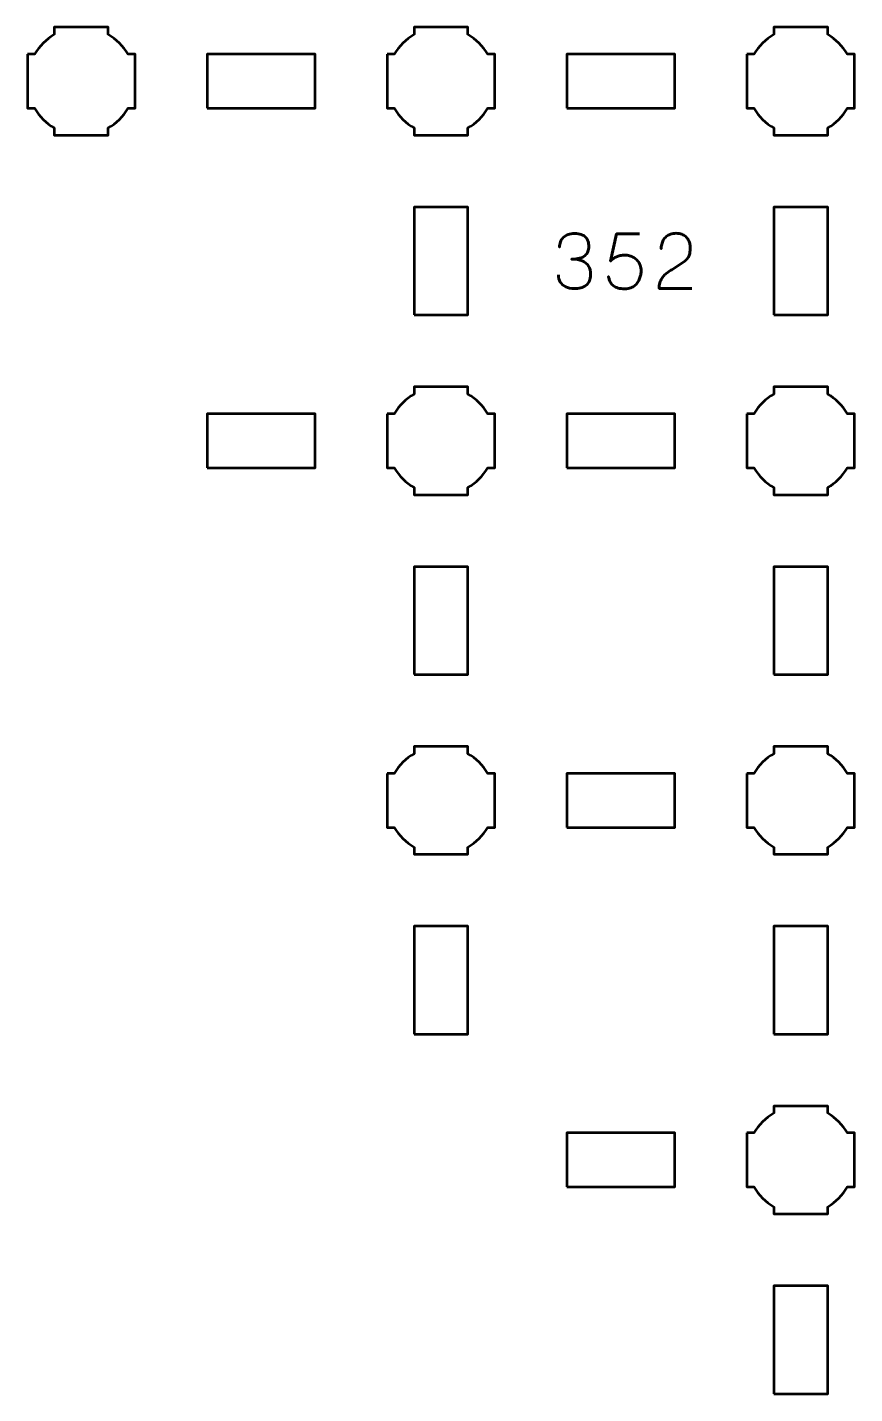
# Model space of a CAD drawing. Header units: centimetres. Extents: x -21.7 to 0.7, y -26 to -3.7.
# Drawn here: x -20.8 to -16.2, y -22.15 to -14.55 of the extents above; entities that cross this region are included whole.
import ezdxf

# ---------------------------------------------------------------- set-up
doc = ezdxf.new("R2010")
doc.units = ezdxf.units.CM
doc.header["$MEASUREMENT"] = 0
doc.layers.add('Layer 1', color=7, linetype='Continuous')

msp = doc.modelspace()

# ---------------------------------------------------------------- linework, layer by layer
at = {"layer": 'Layer 1', "lineweight": 53}
for points in [[(-19.8, -15), (-19.2, -15), (-19.2, -14.7), (-19.8, -14.7), (-19.8, -15)], [(-17.8, -15), (-17.2, -15), (-17.2, -14.7), (-17.8, -14.7), (-17.8, -15)], [(-18.65, -16.15), (-18.35, -16.15), (-18.35, -15.55), (-18.65, -15.55), (-18.65, -16.15)], [(-16.65, -16.15), (-16.35, -16.15), (-16.35, -15.55), (-16.65, -15.55), (-16.65, -16.15)], [(-19.8, -17), (-19.2, -17), (-19.2, -16.7), (-19.8, -16.7), (-19.8, -17)], [(-17.8, -17), (-17.2, -17), (-17.2, -16.7), (-17.8, -16.7), (-17.8, -17)], [(-18.65, -18.15), (-18.35, -18.15), (-18.35, -17.55), (-18.65, -17.55), (-18.65, -18.15)], [(-16.65, -18.15), (-16.35, -18.15), (-16.35, -17.55), (-16.65, -17.55), (-16.65, -18.15)], [(-17.8, -19), (-17.2, -19), (-17.2, -18.7), (-17.8, -18.7), (-17.8, -19)], [(-18.65, -20.15), (-18.35, -20.15), (-18.35, -19.55), (-18.65, -19.55), (-18.65, -20.15)], [(-16.65, -20.15), (-16.35, -20.15), (-16.35, -19.55), (-16.65, -19.55), (-16.65, -20.15)], [(-17.8, -21), (-17.2, -21), (-17.2, -20.7), (-17.8, -20.7), (-17.8, -21)], [(-16.65, -22.15), (-16.35, -22.15), (-16.35, -21.55), (-16.65, -21.55), (-16.65, -22.15)]]:
    msp.add_lwpolyline(points, close=True, dxfattribs=at)
for points in [[(-20.8, -14.7), (-20.8, -14.7), (-20.75985, -14.7), (-20.75985, -14.7), (-20.75985, -14.7), (-20.7335, -14.65447), (-20.69553, -14.6165), (-20.65, -14.59015), (-20.65, -14.59015), (-20.65, -14.59015), (-20.65, -14.55), (-20.65, -14.55), (-20.65, -14.55), (-20.65, -14.55), (-20.5, -14.55), (-20.5, -14.55), (-20.5, -14.55), (-20.5, -14.55), (-20.35, -14.55), (-20.35, -14.55), (-20.35, -14.55), (-20.35, -14.55), (-20.35, -14.59015), (-20.35, -14.59015), (-20.35, -14.59015), (-20.30447, -14.6165), (-20.2665, -14.65447), (-20.24015, -14.7), (-20.24015, -14.7), (-20.24015, -14.7), (-20.2, -14.7), (-20.2, -14.7), (-20.2, -14.7), (-20.2, -14.7), (-20.2, -14.85), (-20.2, -14.85), (-20.2, -14.85), (-20.2, -14.85), (-20.2, -15), (-20.2, -15), (-20.2, -15), (-20.2, -15), (-20.24015, -15), (-20.24015, -15), (-20.24015, -15), (-20.2665, -15.04553), (-20.30447, -15.0835), (-20.35, -15.10985), (-20.35, -15.10985), (-20.35, -15.10985), (-20.35, -15.15), (-20.35, -15.15), (-20.35, -15.15), (-20.35, -15.15), (-20.5, -15.15), (-20.5, -15.15), (-20.5, -15.15), (-20.5, -15.15), (-20.65, -15.15), (-20.65, -15.15), (-20.65, -15.15), (-20.65, -15.15), (-20.65, -15.10985), (-20.65, -15.10985), (-20.65, -15.10985), (-20.69553, -15.0835), (-20.7335, -15.04553), (-20.75985, -15), (-20.75985, -15), (-20.75985, -15), (-20.8, -15), (-20.8, -15), (-20.8, -15), (-20.8, -15), (-20.8, -14.85), (-20.8, -14.85), (-20.8, -14.85), (-20.8, -14.85), (-20.8, -14.7), (-20.8, -14.7)], [(-18.8, -14.7), (-18.8, -14.7), (-18.75985, -14.7), (-18.75985, -14.7), (-18.75985, -14.7), (-18.7335, -14.65447), (-18.69553, -14.6165), (-18.65, -14.59015), (-18.65, -14.59015), (-18.65, -14.59015), (-18.65, -14.55), (-18.65, -14.55), (-18.65, -14.55), (-18.65, -14.55), (-18.5, -14.55), (-18.5, -14.55), (-18.5, -14.55), (-18.5, -14.55), (-18.35, -14.55), (-18.35, -14.55), (-18.35, -14.55), (-18.35, -14.55), (-18.35, -14.59015), (-18.35, -14.59015), (-18.35, -14.59015), (-18.30447, -14.6165), (-18.2665, -14.65447), (-18.24015, -14.7), (-18.24015, -14.7), (-18.24015, -14.7), (-18.2, -14.7), (-18.2, -14.7), (-18.2, -14.7), (-18.2, -14.7), (-18.2, -14.85), (-18.2, -14.85), (-18.2, -14.85), (-18.2, -14.85), (-18.2, -15), (-18.2, -15), (-18.2, -15), (-18.2, -15), (-18.24015, -15), (-18.24015, -15), (-18.24015, -15), (-18.2665, -15.04553), (-18.30447, -15.0835), (-18.35, -15.10985), (-18.35, -15.10985), (-18.35, -15.10985), (-18.35, -15.15), (-18.35, -15.15), (-18.35, -15.15), (-18.35, -15.15), (-18.5, -15.15), (-18.5, -15.15), (-18.5, -15.15), (-18.5, -15.15), (-18.65, -15.15), (-18.65, -15.15), (-18.65, -15.15), (-18.65, -15.15), (-18.65, -15.10985), (-18.65, -15.10985), (-18.65, -15.10985), (-18.69553, -15.0835), (-18.7335, -15.04553), (-18.75985, -15), (-18.75985, -15), (-18.75985, -15), (-18.8, -15), (-18.8, -15), (-18.8, -15), (-18.8, -15), (-18.8, -14.85), (-18.8, -14.85), (-18.8, -14.85), (-18.8, -14.85), (-18.8, -14.7), (-18.8, -14.7)], [(-16.8, -14.7), (-16.8, -14.7), (-16.75985, -14.7), (-16.75985, -14.7), (-16.75985, -14.7), (-16.7335, -14.65447), (-16.69553, -14.6165), (-16.65, -14.59015), (-16.65, -14.59015), (-16.65, -14.59015), (-16.65, -14.55), (-16.65, -14.55), (-16.65, -14.55), (-16.65, -14.55), (-16.5, -14.55), (-16.5, -14.55), (-16.5, -14.55), (-16.5, -14.55), (-16.35, -14.55), (-16.35, -14.55), (-16.35, -14.55), (-16.35, -14.55), (-16.35, -14.59015), (-16.35, -14.59015), (-16.35, -14.59015), (-16.30447, -14.6165), (-16.2665, -14.65447), (-16.24015, -14.7), (-16.24015, -14.7), (-16.24015, -14.7), (-16.2, -14.7), (-16.2, -14.7), (-16.2, -14.7), (-16.2, -14.7), (-16.2, -14.85), (-16.2, -14.85), (-16.2, -14.85), (-16.2, -14.85), (-16.2, -15), (-16.2, -15), (-16.2, -15), (-16.2, -15), (-16.24015, -15), (-16.24015, -15), (-16.24015, -15), (-16.2665, -15.04553), (-16.30447, -15.0835), (-16.35, -15.10985), (-16.35, -15.10985), (-16.35, -15.10985), (-16.35, -15.15), (-16.35, -15.15), (-16.35, -15.15), (-16.35, -15.15), (-16.5, -15.15), (-16.5, -15.15), (-16.5, -15.15), (-16.5, -15.15), (-16.65, -15.15), (-16.65, -15.15), (-16.65, -15.15), (-16.65, -15.15), (-16.65, -15.10985), (-16.65, -15.10985), (-16.65, -15.10985), (-16.69553, -15.0835), (-16.7335, -15.04553), (-16.75985, -15), (-16.75985, -15), (-16.75985, -15), (-16.8, -15), (-16.8, -15), (-16.8, -15), (-16.8, -15), (-16.8, -14.85), (-16.8, -14.85), (-16.8, -14.85), (-16.8, -14.85), (-16.8, -14.7), (-16.8, -14.7)], [(-18.8, -16.7), (-18.8, -16.7), (-18.75985, -16.7), (-18.75985, -16.7), (-18.75985, -16.7), (-18.7335, -16.65447), (-18.69553, -16.6165), (-18.65, -16.59015), (-18.65, -16.59015), (-18.65, -16.59015), (-18.65, -16.55), (-18.65, -16.55), (-18.65, -16.55), (-18.65, -16.55), (-18.5, -16.55), (-18.5, -16.55), (-18.5, -16.55), (-18.5, -16.55), (-18.35, -16.55), (-18.35, -16.55), (-18.35, -16.55), (-18.35, -16.55), (-18.35, -16.59015), (-18.35, -16.59015), (-18.35, -16.59015), (-18.30447, -16.6165), (-18.2665, -16.65447), (-18.24015, -16.7), (-18.24015, -16.7), (-18.24015, -16.7), (-18.2, -16.7), (-18.2, -16.7), (-18.2, -16.7), (-18.2, -16.7), (-18.2, -16.85), (-18.2, -16.85), (-18.2, -16.85), (-18.2, -16.85), (-18.2, -17), (-18.2, -17), (-18.2, -17), (-18.2, -17), (-18.24015, -17), (-18.24015, -17), (-18.24015, -17), (-18.2665, -17.04553), (-18.30447, -17.0835), (-18.35, -17.10985), (-18.35, -17.10985), (-18.35, -17.10985), (-18.35, -17.15), (-18.35, -17.15), (-18.35, -17.15), (-18.35, -17.15), (-18.5, -17.15), (-18.5, -17.15), (-18.5, -17.15), (-18.5, -17.15), (-18.65, -17.15), (-18.65, -17.15), (-18.65, -17.15), (-18.65, -17.15), (-18.65, -17.10985), (-18.65, -17.10985), (-18.65, -17.10985), (-18.69553, -17.0835), (-18.7335, -17.04553), (-18.75985, -17), (-18.75985, -17), (-18.75985, -17), (-18.8, -17), (-18.8, -17), (-18.8, -17), (-18.8, -17), (-18.8, -16.85), (-18.8, -16.85), (-18.8, -16.85), (-18.8, -16.85), (-18.8, -16.7), (-18.8, -16.7)], [(-16.8, -16.7), (-16.8, -16.7), (-16.75985, -16.7), (-16.75985, -16.7), (-16.75985, -16.7), (-16.7335, -16.65447), (-16.69553, -16.6165), (-16.65, -16.59015), (-16.65, -16.59015), (-16.65, -16.59015), (-16.65, -16.55), (-16.65, -16.55), (-16.65, -16.55), (-16.65, -16.55), (-16.5, -16.55), (-16.5, -16.55), (-16.5, -16.55), (-16.5, -16.55), (-16.35, -16.55), (-16.35, -16.55), (-16.35, -16.55), (-16.35, -16.55), (-16.35, -16.59015), (-16.35, -16.59015), (-16.35, -16.59015), (-16.30447, -16.6165), (-16.2665, -16.65447), (-16.24015, -16.7), (-16.24015, -16.7), (-16.24015, -16.7), (-16.2, -16.7), (-16.2, -16.7), (-16.2, -16.7), (-16.2, -16.7), (-16.2, -16.85), (-16.2, -16.85), (-16.2, -16.85), (-16.2, -16.85), (-16.2, -17), (-16.2, -17), (-16.2, -17), (-16.2, -17), (-16.24015, -17), (-16.24015, -17), (-16.24015, -17), (-16.2665, -17.04553), (-16.30447, -17.0835), (-16.35, -17.10985), (-16.35, -17.10985), (-16.35, -17.10985), (-16.35, -17.15), (-16.35, -17.15), (-16.35, -17.15), (-16.35, -17.15), (-16.5, -17.15), (-16.5, -17.15), (-16.5, -17.15), (-16.5, -17.15), (-16.65, -17.15), (-16.65, -17.15), (-16.65, -17.15), (-16.65, -17.15), (-16.65, -17.10985), (-16.65, -17.10985), (-16.65, -17.10985), (-16.69553, -17.0835), (-16.7335, -17.04553), (-16.75985, -17), (-16.75985, -17), (-16.75985, -17), (-16.8, -17), (-16.8, -17), (-16.8, -17), (-16.8, -17), (-16.8, -16.85), (-16.8, -16.85), (-16.8, -16.85), (-16.8, -16.85), (-16.8, -16.7), (-16.8, -16.7)], [(-18.8, -18.7), (-18.8, -18.7), (-18.75985, -18.7), (-18.75985, -18.7), (-18.75985, -18.7), (-18.7335, -18.65447), (-18.69553, -18.6165), (-18.65, -18.59015), (-18.65, -18.59015), (-18.65, -18.59015), (-18.65, -18.55), (-18.65, -18.55), (-18.65, -18.55), (-18.65, -18.55), (-18.5, -18.55), (-18.5, -18.55), (-18.5, -18.55), (-18.5, -18.55), (-18.35, -18.55), (-18.35, -18.55), (-18.35, -18.55), (-18.35, -18.55), (-18.35, -18.59015), (-18.35, -18.59015), (-18.35, -18.59015), (-18.30447, -18.6165), (-18.2665, -18.65447), (-18.24015, -18.7), (-18.24015, -18.7), (-18.24015, -18.7), (-18.2, -18.7), (-18.2, -18.7), (-18.2, -18.7), (-18.2, -18.7), (-18.2, -18.85), (-18.2, -18.85), (-18.2, -18.85), (-18.2, -18.85), (-18.2, -19), (-18.2, -19), (-18.2, -19), (-18.2, -19), (-18.24015, -19), (-18.24015, -19), (-18.24015, -19), (-18.2665, -19.04553), (-18.30447, -19.0835), (-18.35, -19.10985), (-18.35, -19.10985), (-18.35, -19.10985), (-18.35, -19.15), (-18.35, -19.15), (-18.35, -19.15), (-18.35, -19.15), (-18.5, -19.15), (-18.5, -19.15), (-18.5, -19.15), (-18.5, -19.15), (-18.65, -19.15), (-18.65, -19.15), (-18.65, -19.15), (-18.65, -19.15), (-18.65, -19.10985), (-18.65, -19.10985), (-18.65, -19.10985), (-18.69553, -19.0835), (-18.7335, -19.04553), (-18.75985, -19), (-18.75985, -19), (-18.75985, -19), (-18.8, -19), (-18.8, -19), (-18.8, -19), (-18.8, -19), (-18.8, -18.85), (-18.8, -18.85), (-18.8, -18.85), (-18.8, -18.85), (-18.8, -18.7), (-18.8, -18.7)], [(-16.8, -18.7), (-16.8, -18.7), (-16.75985, -18.7), (-16.75985, -18.7), (-16.75985, -18.7), (-16.7335, -18.65447), (-16.69553, -18.6165), (-16.65, -18.59015), (-16.65, -18.59015), (-16.65, -18.59015), (-16.65, -18.55), (-16.65, -18.55), (-16.65, -18.55), (-16.65, -18.55), (-16.5, -18.55), (-16.5, -18.55), (-16.5, -18.55), (-16.5, -18.55), (-16.35, -18.55), (-16.35, -18.55), (-16.35, -18.55), (-16.35, -18.55), (-16.35, -18.59015), (-16.35, -18.59015), (-16.35, -18.59015), (-16.30447, -18.6165), (-16.2665, -18.65447), (-16.24015, -18.7), (-16.24015, -18.7), (-16.24015, -18.7), (-16.2, -18.7), (-16.2, -18.7), (-16.2, -18.7), (-16.2, -18.7), (-16.2, -18.85), (-16.2, -18.85), (-16.2, -18.85), (-16.2, -18.85), (-16.2, -19), (-16.2, -19), (-16.2, -19), (-16.2, -19), (-16.24015, -19), (-16.24015, -19), (-16.24015, -19), (-16.2665, -19.04553), (-16.30447, -19.0835), (-16.35, -19.10985), (-16.35, -19.10985), (-16.35, -19.10985), (-16.35, -19.15), (-16.35, -19.15), (-16.35, -19.15), (-16.35, -19.15), (-16.5, -19.15), (-16.5, -19.15), (-16.5, -19.15), (-16.5, -19.15), (-16.65, -19.15), (-16.65, -19.15), (-16.65, -19.15), (-16.65, -19.15), (-16.65, -19.10985), (-16.65, -19.10985), (-16.65, -19.10985), (-16.69553, -19.0835), (-16.7335, -19.04553), (-16.75985, -19), (-16.75985, -19), (-16.75985, -19), (-16.8, -19), (-16.8, -19), (-16.8, -19), (-16.8, -19), (-16.8, -18.85), (-16.8, -18.85), (-16.8, -18.85), (-16.8, -18.85), (-16.8, -18.7), (-16.8, -18.7)], [(-16.8, -20.7), (-16.8, -20.7), (-16.75985, -20.7), (-16.75985, -20.7), (-16.75985, -20.7), (-16.7335, -20.65447), (-16.69553, -20.6165), (-16.65, -20.59015), (-16.65, -20.59015), (-16.65, -20.59015), (-16.65, -20.55), (-16.65, -20.55), (-16.65, -20.55), (-16.65, -20.55), (-16.5, -20.55), (-16.5, -20.55), (-16.5, -20.55), (-16.5, -20.55), (-16.35, -20.55), (-16.35, -20.55), (-16.35, -20.55), (-16.35, -20.55), (-16.35, -20.59015), (-16.35, -20.59015), (-16.35, -20.59015), (-16.30447, -20.6165), (-16.2665, -20.65447), (-16.24015, -20.7), (-16.24015, -20.7), (-16.24015, -20.7), (-16.2, -20.7), (-16.2, -20.7), (-16.2, -20.7), (-16.2, -20.7), (-16.2, -20.85), (-16.2, -20.85), (-16.2, -20.85), (-16.2, -20.85), (-16.2, -21), (-16.2, -21), (-16.2, -21), (-16.2, -21), (-16.24015, -21), (-16.24015, -21), (-16.24015, -21), (-16.2665, -21.04553), (-16.30447, -21.0835), (-16.35, -21.10985), (-16.35, -21.10985), (-16.35, -21.10985), (-16.35, -21.15), (-16.35, -21.15), (-16.35, -21.15), (-16.35, -21.15), (-16.5, -21.15), (-16.5, -21.15), (-16.5, -21.15), (-16.5, -21.15), (-16.65, -21.15), (-16.65, -21.15), (-16.65, -21.15), (-16.65, -21.15), (-16.65, -21.10985), (-16.65, -21.10985), (-16.65, -21.10985), (-16.69553, -21.0835), (-16.7335, -21.04553), (-16.75985, -21), (-16.75985, -21), (-16.75985, -21), (-16.8, -21), (-16.8, -21), (-16.8, -21), (-16.8, -21), (-16.8, -20.85), (-16.8, -20.85), (-16.8, -20.85), (-16.8, -20.85), (-16.8, -20.7), (-16.8, -20.7)]]:
    msp.add_open_spline(points, degree=3, knots=[0, 0, 0, 0, 0.05, 0.05, 0.05, 0.05, 0.1, 0.1, 0.1, 0.1, 0.15, 0.15, 0.15, 0.15, 0.2, 0.2, 0.2, 0.2, 0.25, 0.25, 0.25, 0.25, 0.3, 0.3, 0.3, 0.3, 0.35, 0.35, 0.35, 0.35, 0.4, 0.4, 0.4, 0.4, 0.45, 0.45, 0.45, 0.45, 0.4999999999999999, 0.4999999999999999, 0.4999999999999999, 0.4999999999999999, 0.5499999999999999, 0.5499999999999999, 0.5499999999999999, 0.5499999999999999, 0.6, 0.6, 0.6, 0.6, 0.65, 0.65, 0.65, 0.65, 0.7000000000000001, 0.7000000000000001, 0.7000000000000001, 0.7000000000000001, 0.7500000000000001, 0.7500000000000001, 0.7500000000000001, 0.7500000000000001, 0.8000000000000002, 0.8000000000000002, 0.8000000000000002, 0.8000000000000002, 0.8500000000000002, 0.8500000000000002, 0.8500000000000002, 0.8500000000000002, 0.9000000000000002, 0.9000000000000002, 0.9000000000000002, 0.9000000000000002, 0.9500000000000003, 0.9500000000000003, 0.9500000000000003, 0.9500000000000003, 1, 1, 1, 1], dxfattribs=at)
at = {"layer": 'Layer 1', "color": 5, "lineweight": 53}
for points, knots in [([(-17.84713, -15.92684), (-17.84706, -15.94208), (-17.84353, -15.95534), (-17.83655, -15.96684), (-17.83655, -15.96684), (-17.82956, -15.97827), (-17.81961, -15.98723), (-17.80663, -15.99365), (-17.80663, -15.99365), (-17.79365, -16.00007), (-17.77806, -16.00332), (-17.75992, -16.00346), (-17.75992, -16.00346), (-17.74631, -16.00346), (-17.73396, -16.00205), (-17.72274, -15.99909), (-17.72274, -15.99909), (-17.71159, -15.99612), (-17.702, -15.99154), (-17.69388, -15.98526), (-17.69388, -15.98526), (-17.68577, -15.97898), (-17.67956, -15.97086), (-17.67512, -15.96099), (-17.67512, -15.96099), (-17.67074, -15.95104), (-17.66856, -15.93911), (-17.66849, -15.92514), (-17.66849, -15.92514), (-17.66841, -15.90652), (-17.67222, -15.89078), (-17.67977, -15.87801), (-17.67977, -15.87801), (-17.68732, -15.86524), (-17.69904, -15.85565), (-17.71477, -15.84909), (-17.71477, -15.84909), (-17.7305, -15.84252), (-17.75068, -15.83921), (-17.77516, -15.83921), (-17.77516, -15.83921), (-17.75689, -15.83928), (-17.74158, -15.83759), (-17.72909, -15.83413), (-17.72909, -15.83413), (-17.71667, -15.83067), (-17.70673, -15.8258), (-17.69925, -15.81945), (-17.69925, -15.81945), (-17.69177, -15.81317), (-17.68634, -15.80569), (-17.68309, -15.79709), (-17.68309, -15.79709), (-17.67977, -15.78855), (-17.67815, -15.77917), (-17.67822, -15.76894), (-17.67822, -15.76894), (-17.67815, -15.7587), (-17.67956, -15.74925), (-17.68238, -15.7405), (-17.68238, -15.7405), (-17.68514, -15.73175), (-17.68965, -15.72406), (-17.69579, -15.7175), (-17.69579, -15.7175), (-17.70193, -15.71094), (-17.71004, -15.70579), (-17.71999, -15.70212), (-17.71999, -15.70212), (-17.73001, -15.69845), (-17.74222, -15.69662), (-17.75654, -15.69655), (-17.75654, -15.69655), (-17.77079, -15.69662), (-17.78328, -15.69873), (-17.79386, -15.70283), (-17.79386, -15.70283), (-17.80452, -15.70692), (-17.81326, -15.71249), (-17.82032, -15.71962), (-17.82032, -15.71962), (-17.8273, -15.72674), (-17.83253, -15.73486), (-17.83598, -15.74403), (-17.83598, -15.74403), (-17.83951, -15.7532), (-17.8412, -15.76294), (-17.8412, -15.77317), (-17.8412, -15.77317), (-17.8412, -15.76294), (-17.83951, -15.7532), (-17.83598, -15.74403), (-17.83598, -15.74403), (-17.83253, -15.73486), (-17.8273, -15.72674), (-17.82032, -15.71962), (-17.82032, -15.71962), (-17.81326, -15.71249), (-17.80452, -15.70692), (-17.79386, -15.70283), (-17.79386, -15.70283), (-17.78328, -15.69873), (-17.77079, -15.69662), (-17.75654, -15.69655), (-17.75654, -15.69655), (-17.74222, -15.69662), (-17.73001, -15.69845), (-17.71999, -15.70212), (-17.71999, -15.70212), (-17.71004, -15.70579), (-17.70193, -15.71094), (-17.69579, -15.7175), (-17.69579, -15.7175), (-17.68965, -15.72406), (-17.68514, -15.73175), (-17.68238, -15.7405), (-17.68238, -15.7405), (-17.67956, -15.74925), (-17.67815, -15.7587), (-17.67822, -15.76894), (-17.67822, -15.76894), (-17.67815, -15.77917), (-17.67977, -15.78855), (-17.68309, -15.79709), (-17.68309, -15.79709), (-17.68634, -15.80569), (-17.69177, -15.81317), (-17.69925, -15.81945), (-17.69925, -15.81945), (-17.70673, -15.8258), (-17.71667, -15.83067), (-17.72909, -15.83413), (-17.72909, -15.83413), (-17.74158, -15.83759), (-17.75689, -15.83928), (-17.77516, -15.83921), (-17.77516, -15.83921), (-17.75068, -15.83921), (-17.7305, -15.84252), (-17.71477, -15.84909), (-17.71477, -15.84909), (-17.69904, -15.85565), (-17.68732, -15.86524), (-17.67977, -15.87801), (-17.67977, -15.87801), (-17.67222, -15.89078), (-17.66841, -15.90652), (-17.66849, -15.92514), (-17.66849, -15.92514), (-17.66856, -15.93911), (-17.67074, -15.95104), (-17.67512, -15.96099), (-17.67512, -15.96099), (-17.67956, -15.97086), (-17.68577, -15.97898), (-17.69388, -15.98526), (-17.69388, -15.98526), (-17.702, -15.99154), (-17.71159, -15.99612), (-17.72274, -15.99909), (-17.72274, -15.99909), (-17.73396, -16.00205), (-17.74631, -16.00346), (-17.75992, -16.00346), (-17.75992, -16.00346), (-17.77806, -16.00332), (-17.79365, -16.00007), (-17.80663, -15.99365), (-17.80663, -15.99365), (-17.81961, -15.98723), (-17.82956, -15.97827), (-17.83655, -15.96684), (-17.83655, -15.96684), (-17.84353, -15.95534), (-17.84706, -15.94208), (-17.84713, -15.92684)], [0, 0, 0, 0, 0.0227272727272727, 0.0227272727272727, 0.0227272727272727, 0.0227272727272727, 0.0454545454545455, 0.0454545454545455, 0.0454545454545455, 0.0454545454545455, 0.0681818181818182, 0.0681818181818182, 0.0681818181818182, 0.0681818181818182, 0.0909090909090909, 0.0909090909090909, 0.0909090909090909, 0.0909090909090909, 0.1136363636363636, 0.1136363636363636, 0.1136363636363636, 0.1136363636363636, 0.1363636363636364, 0.1363636363636364, 0.1363636363636364, 0.1363636363636364, 0.1590909090909091, 0.1590909090909091, 0.1590909090909091, 0.1590909090909091, 0.1818181818181819, 0.1818181818181819, 0.1818181818181819, 0.1818181818181819, 0.2045454545454546, 0.2045454545454546, 0.2045454545454546, 0.2045454545454546, 0.2272727272727273, 0.2272727272727273, 0.2272727272727273, 0.2272727272727273, 0.2500000000000001, 0.2500000000000001, 0.2500000000000001, 0.2500000000000001, 0.2727272727272728, 0.2727272727272728, 0.2727272727272728, 0.2727272727272728, 0.2954545454545455, 0.2954545454545455, 0.2954545454545455, 0.2954545454545455, 0.3181818181818182, 0.3181818181818182, 0.3181818181818182, 0.3181818181818182, 0.3409090909090909, 0.3409090909090909, 0.3409090909090909, 0.3409090909090909, 0.3636363636363636, 0.3636363636363636, 0.3636363636363636, 0.3636363636363636, 0.3863636363636363, 0.3863636363636363, 0.3863636363636363, 0.3863636363636363, 0.409090909090909, 0.409090909090909, 0.409090909090909, 0.409090909090909, 0.4318181818181817, 0.4318181818181817, 0.4318181818181817, 0.4318181818181817, 0.4545454545454544, 0.4545454545454544, 0.4545454545454544, 0.4545454545454544, 0.4772727272727271, 0.4772727272727271, 0.4772727272727271, 0.4772727272727271, 0.4999999999999998, 0.4999999999999998, 0.4999999999999998, 0.4999999999999998, 0.5227272727272726, 0.5227272727272726, 0.5227272727272726, 0.5227272727272726, 0.5454545454545453, 0.5454545454545453, 0.5454545454545453, 0.5454545454545453, 0.568181818181818, 0.568181818181818, 0.568181818181818, 0.568181818181818, 0.5909090909090907, 0.5909090909090907, 0.5909090909090907, 0.5909090909090907, 0.6136363636363634, 0.6136363636363634, 0.6136363636363634, 0.6136363636363634, 0.6363636363636361, 0.6363636363636361, 0.6363636363636361, 0.6363636363636361, 0.6590909090909088, 0.6590909090909088, 0.6590909090909088, 0.6590909090909088, 0.6818181818181815, 0.6818181818181815, 0.6818181818181815, 0.6818181818181815, 0.7045454545454543, 0.7045454545454543, 0.7045454545454543, 0.7045454545454543, 0.727272727272727, 0.727272727272727, 0.727272727272727, 0.727272727272727, 0.7499999999999997, 0.7499999999999997, 0.7499999999999997, 0.7499999999999997, 0.7727272727272724, 0.7727272727272724, 0.7727272727272724, 0.7727272727272724, 0.7954545454545451, 0.7954545454545451, 0.7954545454545451, 0.7954545454545451, 0.8181818181818178, 0.8181818181818178, 0.8181818181818178, 0.8181818181818178, 0.8409090909090905, 0.8409090909090905, 0.8409090909090905, 0.8409090909090905, 0.8636363636363632, 0.8636363636363632, 0.8636363636363632, 0.8636363636363632, 0.8863636363636359, 0.8863636363636359, 0.8863636363636359, 0.8863636363636359, 0.9090909090909086, 0.9090909090909086, 0.9090909090909086, 0.9090909090909086, 0.9318181818181813, 0.9318181818181813, 0.9318181818181813, 0.9318181818181813, 0.954545454545454, 0.954545454545454, 0.954545454545454, 0.954545454545454, 0.9772727272727267, 0.9772727272727267, 0.9772727272727267, 0.9772727272727267, 1, 1, 1, 1]), ([(-17.39713, -15.69824), (-17.39713, -15.69824), (-17.52413, -15.69824), (-17.52413, -15.69824), (-17.52413, -15.69824), (-17.52413, -15.69824), (-17.558, -15.84979), (-17.558, -15.84979), (-17.558, -15.84979), (-17.55207, -15.84471), (-17.54643, -15.84013), (-17.54099, -15.8361), (-17.54099, -15.8361), (-17.53563, -15.83208), (-17.52999, -15.8287), (-17.52399, -15.82587), (-17.52399, -15.82587), (-17.51806, -15.82305), (-17.51129, -15.82093), (-17.50367, -15.81945), (-17.50367, -15.81945), (-17.49612, -15.81797), (-17.48709, -15.81719), (-17.47672, -15.81719), (-17.47672, -15.81719), (-17.46825, -15.81719), (-17.45978, -15.81832), (-17.45132, -15.82065), (-17.45132, -15.82065), (-17.44285, -15.82291), (-17.43481, -15.82637), (-17.42719, -15.83095), (-17.42719, -15.83095), (-17.4195, -15.83561), (-17.41272, -15.8414), (-17.4068, -15.84838), (-17.4068, -15.84838), (-17.4008, -15.85537), (-17.39607, -15.86355), (-17.39269, -15.87293), (-17.39269, -15.87293), (-17.38923, -15.88232), (-17.38747, -15.89297), (-17.3874, -15.90482), (-17.3874, -15.90482), (-17.38732, -15.9092), (-17.38782, -15.9147), (-17.38881, -15.92119), (-17.38881, -15.92119), (-17.38972, -15.92768), (-17.39142, -15.93474), (-17.39382, -15.94222), (-17.39382, -15.94222), (-17.39621, -15.9497), (-17.3996, -15.95711), (-17.4039, -15.96444), (-17.4039, -15.96444), (-17.40821, -15.97178), (-17.41371, -15.97848), (-17.42034, -15.98455), (-17.42034, -15.98455), (-17.42698, -15.99062), (-17.43502, -15.99549), (-17.4444, -15.99916), (-17.4444, -15.99916), (-17.45386, -16.00275), (-17.46494, -16.00466), (-17.47756, -16.00473), (-17.47756, -16.00473), (-17.49266, -16.00466), (-17.50536, -16.00304), (-17.51566, -16), (-17.51566, -16), (-17.52597, -15.9969), (-17.53436, -15.99288), (-17.54085, -15.9878), (-17.54085, -15.9878), (-17.54741, -15.98272), (-17.55249, -15.97714), (-17.55616, -15.97108), (-17.55616, -15.97108), (-17.55983, -15.96501), (-17.56258, -15.95894), (-17.56442, -15.95287), (-17.56442, -15.95287), (-17.56625, -15.9468), (-17.56766, -15.94123), (-17.56858, -15.93615), (-17.56858, -15.93615), (-17.56766, -15.94123), (-17.56625, -15.9468), (-17.56442, -15.95287), (-17.56442, -15.95287), (-17.56258, -15.95894), (-17.55983, -15.96501), (-17.55616, -15.97108), (-17.55616, -15.97108), (-17.55249, -15.97714), (-17.54741, -15.98272), (-17.54085, -15.9878), (-17.54085, -15.9878), (-17.53436, -15.99288), (-17.52597, -15.9969), (-17.51566, -16), (-17.51566, -16), (-17.50536, -16.00304), (-17.49266, -16.00466), (-17.47756, -16.00473), (-17.47756, -16.00473), (-17.46494, -16.00466), (-17.45386, -16.00275), (-17.4444, -15.99916), (-17.4444, -15.99916), (-17.43502, -15.99549), (-17.42698, -15.99062), (-17.42034, -15.98455), (-17.42034, -15.98455), (-17.41371, -15.97848), (-17.40821, -15.97178), (-17.4039, -15.96444), (-17.4039, -15.96444), (-17.3996, -15.95711), (-17.39621, -15.9497), (-17.39382, -15.94222), (-17.39382, -15.94222), (-17.39142, -15.93474), (-17.38972, -15.92768), (-17.38881, -15.92119), (-17.38881, -15.92119), (-17.38782, -15.9147), (-17.38732, -15.9092), (-17.3874, -15.90482), (-17.3874, -15.90482), (-17.38747, -15.89297), (-17.38923, -15.88232), (-17.39269, -15.87293), (-17.39269, -15.87293), (-17.39607, -15.86355), (-17.4008, -15.85537), (-17.4068, -15.84838), (-17.4068, -15.84838), (-17.41272, -15.8414), (-17.4195, -15.83561), (-17.42719, -15.83095), (-17.42719, -15.83095), (-17.43481, -15.82637), (-17.44285, -15.82291), (-17.45132, -15.82065), (-17.45132, -15.82065), (-17.45978, -15.81832), (-17.46825, -15.81719), (-17.47672, -15.81719), (-17.47672, -15.81719), (-17.48709, -15.81719), (-17.49612, -15.81797), (-17.50367, -15.81945), (-17.50367, -15.81945), (-17.51129, -15.82093), (-17.51806, -15.82305), (-17.52399, -15.82587), (-17.52399, -15.82587), (-17.52999, -15.8287), (-17.53563, -15.83208), (-17.54099, -15.8361), (-17.54099, -15.8361), (-17.54643, -15.84013), (-17.55207, -15.84471), (-17.558, -15.84979), (-17.558, -15.84979), (-17.558, -15.84979), (-17.52413, -15.69824), (-17.52413, -15.69824), (-17.52413, -15.69824), (-17.52413, -15.69824), (-17.39713, -15.69824), (-17.39713, -15.69824)], [0, 0, 0, 0, 0.0227272727272727, 0.0227272727272727, 0.0227272727272727, 0.0227272727272727, 0.0454545454545455, 0.0454545454545455, 0.0454545454545455, 0.0454545454545455, 0.0681818181818182, 0.0681818181818182, 0.0681818181818182, 0.0681818181818182, 0.0909090909090909, 0.0909090909090909, 0.0909090909090909, 0.0909090909090909, 0.1136363636363636, 0.1136363636363636, 0.1136363636363636, 0.1136363636363636, 0.1363636363636364, 0.1363636363636364, 0.1363636363636364, 0.1363636363636364, 0.1590909090909091, 0.1590909090909091, 0.1590909090909091, 0.1590909090909091, 0.1818181818181819, 0.1818181818181819, 0.1818181818181819, 0.1818181818181819, 0.2045454545454546, 0.2045454545454546, 0.2045454545454546, 0.2045454545454546, 0.2272727272727273, 0.2272727272727273, 0.2272727272727273, 0.2272727272727273, 0.2500000000000001, 0.2500000000000001, 0.2500000000000001, 0.2500000000000001, 0.2727272727272728, 0.2727272727272728, 0.2727272727272728, 0.2727272727272728, 0.2954545454545455, 0.2954545454545455, 0.2954545454545455, 0.2954545454545455, 0.3181818181818182, 0.3181818181818182, 0.3181818181818182, 0.3181818181818182, 0.3409090909090909, 0.3409090909090909, 0.3409090909090909, 0.3409090909090909, 0.3636363636363636, 0.3636363636363636, 0.3636363636363636, 0.3636363636363636, 0.3863636363636363, 0.3863636363636363, 0.3863636363636363, 0.3863636363636363, 0.409090909090909, 0.409090909090909, 0.409090909090909, 0.409090909090909, 0.4318181818181817, 0.4318181818181817, 0.4318181818181817, 0.4318181818181817, 0.4545454545454544, 0.4545454545454544, 0.4545454545454544, 0.4545454545454544, 0.4772727272727271, 0.4772727272727271, 0.4772727272727271, 0.4772727272727271, 0.4999999999999998, 0.4999999999999998, 0.4999999999999998, 0.4999999999999998, 0.5227272727272726, 0.5227272727272726, 0.5227272727272726, 0.5227272727272726, 0.5454545454545453, 0.5454545454545453, 0.5454545454545453, 0.5454545454545453, 0.568181818181818, 0.568181818181818, 0.568181818181818, 0.568181818181818, 0.5909090909090907, 0.5909090909090907, 0.5909090909090907, 0.5909090909090907, 0.6136363636363634, 0.6136363636363634, 0.6136363636363634, 0.6136363636363634, 0.6363636363636361, 0.6363636363636361, 0.6363636363636361, 0.6363636363636361, 0.6590909090909088, 0.6590909090909088, 0.6590909090909088, 0.6590909090909088, 0.6818181818181815, 0.6818181818181815, 0.6818181818181815, 0.6818181818181815, 0.7045454545454543, 0.7045454545454543, 0.7045454545454543, 0.7045454545454543, 0.727272727272727, 0.727272727272727, 0.727272727272727, 0.727272727272727, 0.7499999999999997, 0.7499999999999997, 0.7499999999999997, 0.7499999999999997, 0.7727272727272724, 0.7727272727272724, 0.7727272727272724, 0.7727272727272724, 0.7954545454545451, 0.7954545454545451, 0.7954545454545451, 0.7954545454545451, 0.8181818181818178, 0.8181818181818178, 0.8181818181818178, 0.8181818181818178, 0.8409090909090905, 0.8409090909090905, 0.8409090909090905, 0.8409090909090905, 0.8636363636363632, 0.8636363636363632, 0.8636363636363632, 0.8636363636363632, 0.8863636363636359, 0.8863636363636359, 0.8863636363636359, 0.8863636363636359, 0.9090909090909086, 0.9090909090909086, 0.9090909090909086, 0.9090909090909086, 0.9318181818181813, 0.9318181818181813, 0.9318181818181813, 0.9318181818181813, 0.954545454545454, 0.954545454545454, 0.954545454545454, 0.954545454545454, 0.9772727272727267, 0.9772727272727267, 0.9772727272727267, 0.9772727272727267, 1, 1, 1, 1]), ([(-17.10588, -16.00346), (-17.10588, -16.00346), (-17.28749, -16.00346), (-17.28749, -16.00346), (-17.28749, -16.00346), (-17.28714, -15.99118), (-17.28559, -15.98032), (-17.28297, -15.971), (-17.28297, -15.971), (-17.28029, -15.96169), (-17.2767, -15.95351), (-17.27225, -15.94645), (-17.27225, -15.94645), (-17.26773, -15.9394), (-17.26258, -15.93312), (-17.25673, -15.92761), (-17.25673, -15.92761), (-17.25087, -15.92204), (-17.24459, -15.91696), (-17.23782, -15.91216), (-17.23782, -15.91216), (-17.23105, -15.90743), (-17.22406, -15.90271), (-17.21679, -15.89805), (-17.21679, -15.89805), (-17.21679, -15.89805), (-17.1444, -15.84979), (-17.1444, -15.84979), (-17.1444, -15.84979), (-17.137, -15.84457), (-17.13121, -15.83886), (-17.12712, -15.83272), (-17.12712, -15.83272), (-17.12296, -15.82658), (-17.12006, -15.82009), (-17.1183, -15.81324), (-17.1183, -15.81324), (-17.11661, -15.80647), (-17.11555, -15.79949), (-17.1152, -15.79243), (-17.1152, -15.79243), (-17.11484, -15.7853), (-17.1147, -15.77818), (-17.11477, -15.77105), (-17.11477, -15.77105), (-17.11477, -15.7652), (-17.11555, -15.75892), (-17.1171, -15.75214), (-17.1171, -15.75214), (-17.11872, -15.74544), (-17.12126, -15.73874), (-17.12486, -15.73211), (-17.12486, -15.73211), (-17.12846, -15.72547), (-17.13326, -15.71941), (-17.13925, -15.7139), (-17.13925, -15.7139), (-17.14525, -15.70847), (-17.15266, -15.7041), (-17.16148, -15.70078), (-17.16148, -15.70078), (-17.1703, -15.69746), (-17.18067, -15.69577), (-17.19266, -15.6957), (-17.19266, -15.6957), (-17.20473, -15.69577), (-17.21538, -15.69746), (-17.22456, -15.70071), (-17.22456, -15.70071), (-17.23373, -15.70395), (-17.24156, -15.70847), (-17.24805, -15.71418), (-17.24805, -15.71418), (-17.25454, -15.7199), (-17.25976, -15.72653), (-17.26385, -15.73394), (-17.26385, -15.73394), (-17.26795, -15.74135), (-17.27091, -15.74925), (-17.27281, -15.75758), (-17.27281, -15.75758), (-17.27472, -15.7659), (-17.27564, -15.77437), (-17.27564, -15.78291), (-17.27564, -15.78291), (-17.27564, -15.77437), (-17.27472, -15.7659), (-17.27281, -15.75758), (-17.27281, -15.75758), (-17.27091, -15.74925), (-17.26795, -15.74135), (-17.26385, -15.73394), (-17.26385, -15.73394), (-17.25976, -15.72653), (-17.25454, -15.7199), (-17.24805, -15.71418), (-17.24805, -15.71418), (-17.24156, -15.70847), (-17.23373, -15.70395), (-17.22456, -15.70071), (-17.22456, -15.70071), (-17.21538, -15.69746), (-17.20473, -15.69577), (-17.19266, -15.6957), (-17.19266, -15.6957), (-17.18067, -15.69577), (-17.1703, -15.69746), (-17.16148, -15.70078), (-17.16148, -15.70078), (-17.15266, -15.7041), (-17.14525, -15.70847), (-17.13925, -15.7139), (-17.13925, -15.7139), (-17.13326, -15.71941), (-17.12846, -15.72547), (-17.12486, -15.73211), (-17.12486, -15.73211), (-17.12126, -15.73874), (-17.11872, -15.74544), (-17.1171, -15.75214), (-17.1171, -15.75214), (-17.11555, -15.75892), (-17.11477, -15.7652), (-17.11477, -15.77105), (-17.11477, -15.77105), (-17.1147, -15.77818), (-17.11484, -15.7853), (-17.1152, -15.79243), (-17.1152, -15.79243), (-17.11555, -15.79949), (-17.11661, -15.80647), (-17.1183, -15.81324), (-17.1183, -15.81324), (-17.12006, -15.82009), (-17.12296, -15.82658), (-17.12712, -15.83272), (-17.12712, -15.83272), (-17.13121, -15.83886), (-17.137, -15.84457), (-17.1444, -15.84979), (-17.1444, -15.84979), (-17.1444, -15.84979), (-17.21679, -15.89805), (-17.21679, -15.89805), (-17.21679, -15.89805), (-17.22406, -15.90271), (-17.23105, -15.90743), (-17.23782, -15.91216), (-17.23782, -15.91216), (-17.24459, -15.91696), (-17.25087, -15.92204), (-17.25673, -15.92761), (-17.25673, -15.92761), (-17.26258, -15.93312), (-17.26773, -15.9394), (-17.27225, -15.94645), (-17.27225, -15.94645), (-17.2767, -15.95351), (-17.28029, -15.96169), (-17.28297, -15.971), (-17.28297, -15.971), (-17.28559, -15.98032), (-17.28714, -15.99118), (-17.28749, -16.00346), (-17.28749, -16.00346), (-17.28749, -16.00346), (-17.10588, -16.00346), (-17.10588, -16.00346)], [0, 0, 0, 0, 0.0238095238095238, 0.0238095238095238, 0.0238095238095238, 0.0238095238095238, 0.0476190476190476, 0.0476190476190476, 0.0476190476190476, 0.0476190476190476, 0.0714285714285714, 0.0714285714285714, 0.0714285714285714, 0.0714285714285714, 0.0952380952380952, 0.0952380952380952, 0.0952380952380952, 0.0952380952380952, 0.119047619047619, 0.119047619047619, 0.119047619047619, 0.119047619047619, 0.1428571428571428, 0.1428571428571428, 0.1428571428571428, 0.1428571428571428, 0.1666666666666667, 0.1666666666666667, 0.1666666666666667, 0.1666666666666667, 0.1904761904761905, 0.1904761904761905, 0.1904761904761905, 0.1904761904761905, 0.2142857142857143, 0.2142857142857143, 0.2142857142857143, 0.2142857142857143, 0.2380952380952381, 0.2380952380952381, 0.2380952380952381, 0.2380952380952381, 0.2619047619047619, 0.2619047619047619, 0.2619047619047619, 0.2619047619047619, 0.2857142857142857, 0.2857142857142857, 0.2857142857142857, 0.2857142857142857, 0.3095238095238095, 0.3095238095238095, 0.3095238095238095, 0.3095238095238095, 0.3333333333333334, 0.3333333333333334, 0.3333333333333334, 0.3333333333333334, 0.3571428571428572, 0.3571428571428572, 0.3571428571428572, 0.3571428571428572, 0.380952380952381, 0.380952380952381, 0.380952380952381, 0.380952380952381, 0.4047619047619049, 0.4047619047619049, 0.4047619047619049, 0.4047619047619049, 0.4285714285714287, 0.4285714285714287, 0.4285714285714287, 0.4285714285714287, 0.4523809523809526, 0.4523809523809526, 0.4523809523809526, 0.4523809523809526, 0.4761904761904764, 0.4761904761904764, 0.4761904761904764, 0.4761904761904764, 0.5000000000000002, 0.5000000000000002, 0.5000000000000002, 0.5000000000000002, 0.5238095238095241, 0.5238095238095241, 0.5238095238095241, 0.5238095238095241, 0.5476190476190479, 0.5476190476190479, 0.5476190476190479, 0.5476190476190479, 0.5714285714285717, 0.5714285714285717, 0.5714285714285717, 0.5714285714285717, 0.5952380952380956, 0.5952380952380956, 0.5952380952380956, 0.5952380952380956, 0.6190476190476194, 0.6190476190476194, 0.6190476190476194, 0.6190476190476194, 0.6428571428571432, 0.6428571428571432, 0.6428571428571432, 0.6428571428571432, 0.6666666666666671, 0.6666666666666671, 0.6666666666666671, 0.6666666666666671, 0.6904761904761909, 0.6904761904761909, 0.6904761904761909, 0.6904761904761909, 0.7142857142857147, 0.7142857142857147, 0.7142857142857147, 0.7142857142857147, 0.7380952380952386, 0.7380952380952386, 0.7380952380952386, 0.7380952380952386, 0.7619047619047624, 0.7619047619047624, 0.7619047619047624, 0.7619047619047624, 0.7857142857142863, 0.7857142857142863, 0.7857142857142863, 0.7857142857142863, 0.8095238095238101, 0.8095238095238101, 0.8095238095238101, 0.8095238095238101, 0.8333333333333339, 0.8333333333333339, 0.8333333333333339, 0.8333333333333339, 0.8571428571428578, 0.8571428571428578, 0.8571428571428578, 0.8571428571428578, 0.8809523809523816, 0.8809523809523816, 0.8809523809523816, 0.8809523809523816, 0.9047619047619054, 0.9047619047619054, 0.9047619047619054, 0.9047619047619054, 0.9285714285714293, 0.9285714285714293, 0.9285714285714293, 0.9285714285714293, 0.9523809523809531, 0.9523809523809531, 0.9523809523809531, 0.9523809523809531, 0.9761904761904769, 0.9761904761904769, 0.9761904761904769, 0.9761904761904769, 1, 1, 1, 1])]:
    msp.add_open_spline(points, degree=3, knots=knots, dxfattribs=at)

doc.saveas('drawing.dxf')
